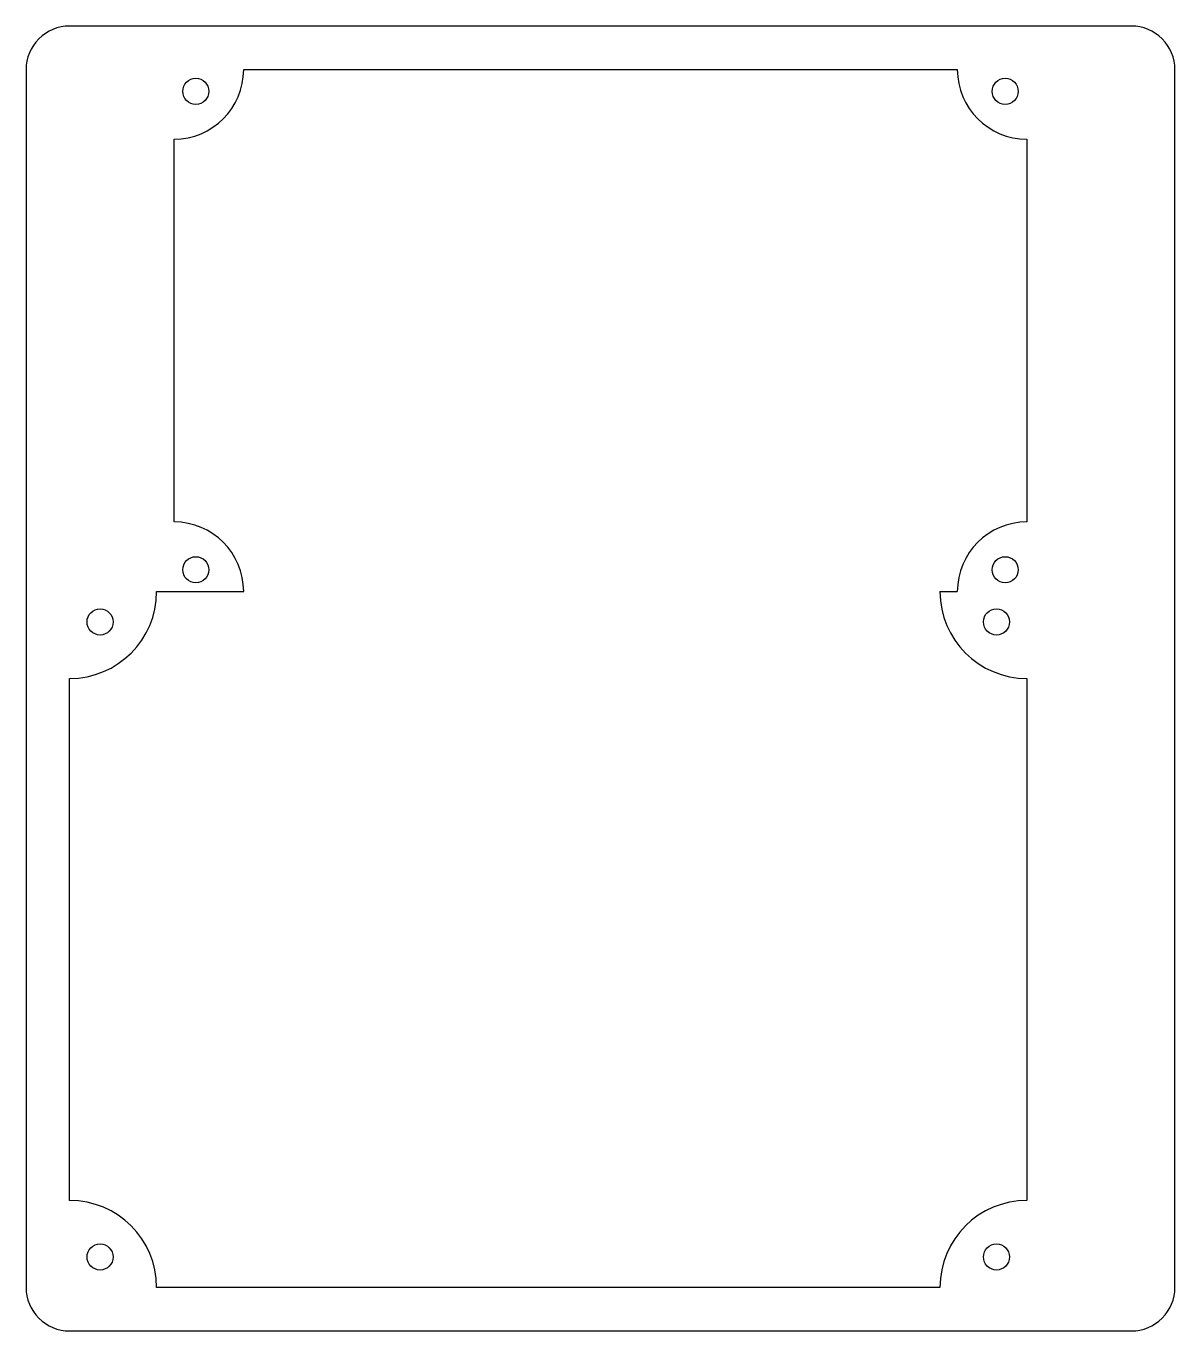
# Model space of a CAD drawing. Header units: millimetres. Extents: x -5 to 127, y -5 to 145.
import ezdxf

# ---------------------------------------------------------------- set-up
doc = ezdxf.new("R2010")
doc.units = ezdxf.units.MM

msp = doc.modelspace()

# ---------------------------------------------------------------- linework, layer by layer
msp.add_lwpolyline([(0, -5), (122, -5, 0.414214), (127, 0), (127, 140, 0.414214), (122, 145), (0, 145, 0.414214), (-5, 140), (-5, 0, 0.414214)], format="xyb", close=True)
for points in [[(20, 140), (102, 140)], [(12, 88), (12, 132)], [(110, 132), (110, 88)], [(10, 80), (20, 80)], [(100, 80), (102, 80)], [(0, 10), (0, 70)], [(110, 70), (110, 10)], [(100, 0), (10, 0)]]:
    msp.add_lwpolyline(points)
for centre in [(14.5, 137.5), (107.5, 137.5), (14.5, 82.5), (107.5, 82.5), (3.5, 76.5), (106.5, 76.5), (3.5, 3.5), (106.5, 3.5)]:
    msp.add_circle(centre, 1.5)
for centre, radius, start, end in [((12, 140), 8, 270, 0), ((110, 140), 8, 180, 270), ((12, 80), 8, 0, 90), ((110, 80), 8, 90, 180), ((0, 80), 10, 270, 0), ((110, 80), 10, 180, 270), ((0, 0), 10, 0, 90), ((110, 0), 10, 90, 180)]:
    msp.add_arc(centre, radius, start, end)

doc.saveas('drawing.dxf')
